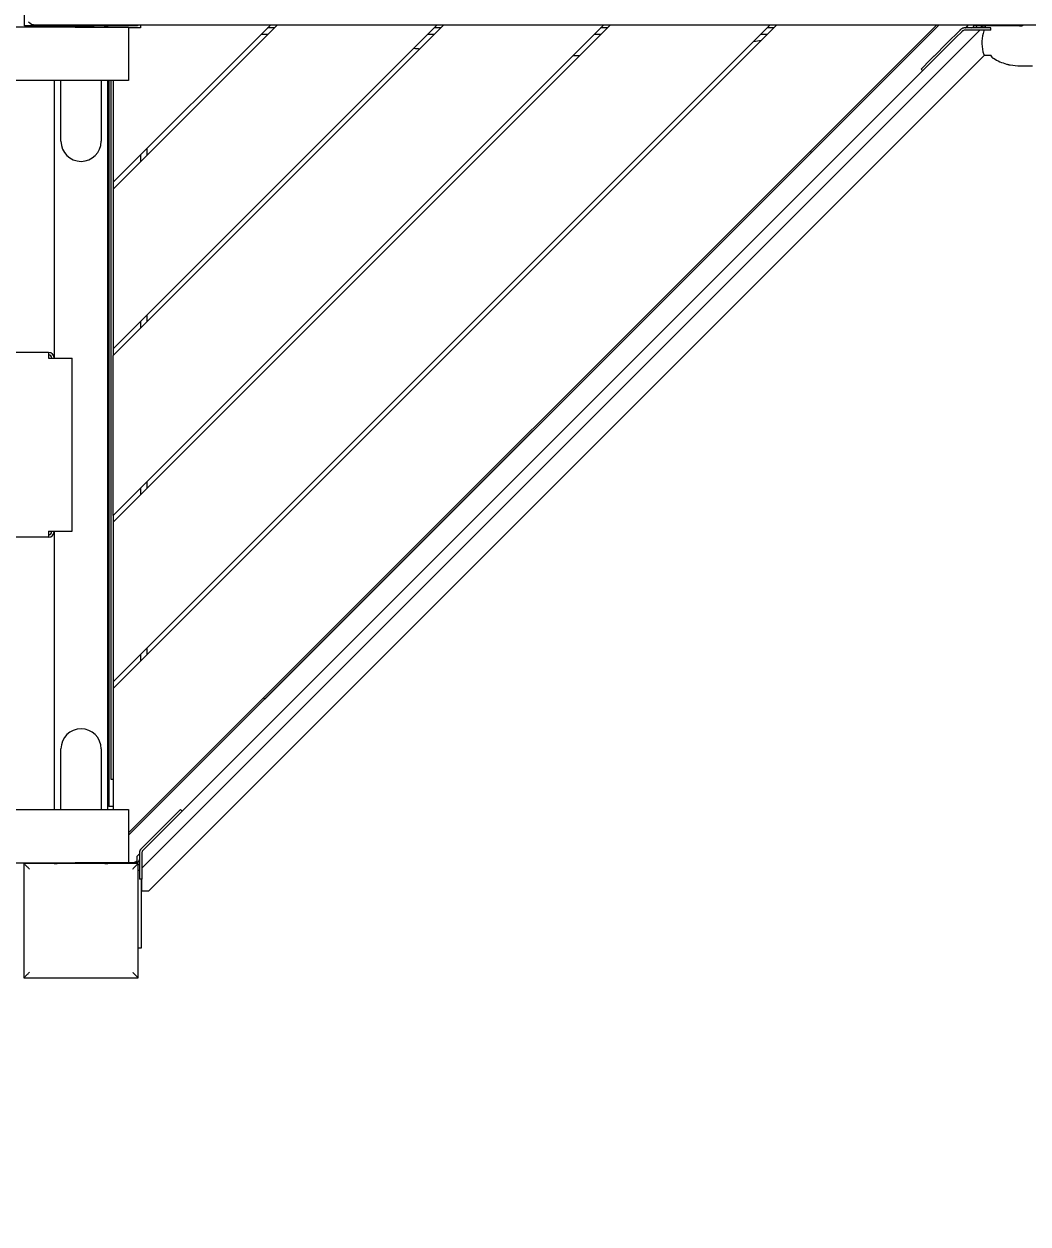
# Model space of a CAD drawing. Extents: x -6675 to 8473, y -8565 to 9458.
# Drawn here: x -48 to 796, y -255 to 754 of the extents above; entities that cross this region are included whole.
import ezdxf

# ---------------------------------------------------------------- set-up
doc = ezdxf.new("R2010")
doc.units = 0
doc.header["$LTSCALE"] = 5
doc.header["$PDMODE"] = 33
doc.header["$PDSIZE"] = 20
doc.layers.get('Defpoints').update_dxf_attribs({"linetype": 'CONTINUOUS'})
doc.layers.add('Lg_dim', color=7, linetype='CONTINUOUS')
doc.layers.add('Lg_prod', color=40, linetype='CONTINUOUS')
doc.styles.add('LG1', font='arial.ttf', dxfattribs={"height": 185})
doc.dimstyles.new('LG_DIM', dxfattribs={"dimtxt": 185, "dimasz": 120, "dimexe": 50, "dimexo": 1, "dimgap": 50, "dimtad": 0, "dimtih": 1, "dimtoh": 1, "dimdec": 0, "dimrnd": 10, "dimdsep": 46, "dimtxsty": 'LG1', "dimcen": 2.5, "dimclrt": 4, "dimadec": 4, "dimazin": 0, "dimtfac": 1, "dimtdec": 1, "dimtmove": 0, "dimatfit": 3, "dimfxl": 1, "dimtolj": 1, "dimtzin": 0, "dimarcsym": 0})

# ---------------------------------------------------------------- blocks, each defined once
blk = doc.blocks.new('*D5')
at = {"layer": 'Defpoints', "color": 0, "transparency": 16777216}
for p in [(3900, 7859.7), (-2500, -5459.7), (7695.8, -5459.7)]:
    blk.add_point(p, dxfattribs=at)
at = {"layer": 'Lg_dim', "color": 0, "lineweight": -2, "transparency": 16777216}
for p, q in [((3901, 7859.7), (7745.8, 7859.7)), ((7695.8, 7739.7), (7695.8, 3779.3)), ((7695.8, -5339.7), (7695.8, 3130.7)), ((-2499, -5459.7), (7745.8, -5459.7))]:
    blk.add_line(p, q, dxfattribs=at)
at = {"layer": 'Lg_dim', "color": 0, "transparency": 16777216}
for points in [[(7675.8, 7739.7), (7715.8, 7739.7), (7695.8, 7859.7)], [(7675.8, -5339.7), (7715.8, -5339.7), (7695.8, -5459.7)]]:
    blk.add_solid(points, dxfattribs=at)
at = {"layer": 'Lg_dim', "color": 4, "transparency": 16777216, "insert": (7695.8, 3455), "char_height": 185, "attachment_point": 5, "style": 'LG1'}
blk.add_mtext('\\A1;13320 mm\\P [43\'-8 13/16"]', dxfattribs=at)
blk = doc.blocks.new('*D6')
at = {"layer": 'Defpoints', "color": 0, "transparency": 16777216}
for p in [(3300, 5864.7), (-6041.1, -3464.7), (-3100, -3464.7)]:
    blk.add_point(p, dxfattribs=at)
at = {"layer": 'Lg_dim', "color": 0, "lineweight": -2, "transparency": 16777216}
for p, q in [((3299, 5864.7), (-6091.1, 5864.7)), ((-6041.1, 5744.7), (-6041.1, 2570)), ((-6041.1, -3344.7), (-6041.1, 1921.4)), ((-3101, -3464.7), (-6091.1, -3464.7))]:
    blk.add_line(p, q, dxfattribs=at)
at = {"layer": 'Lg_dim', "color": 0, "transparency": 16777216}
for points in [[(-6061.1, 5744.7), (-6021.1, 5744.7), (-6041.1, 5864.7)], [(-6061.1, -3344.7), (-6021.1, -3344.7), (-6041.1, -3464.7)]]:
    blk.add_solid(points, dxfattribs=at)
at = {"layer": 'Lg_dim', "color": 4, "transparency": 16777216, "insert": (-6041.1, 2245.7), "char_height": 185, "attachment_point": 5, "style": 'LG1'}
blk.add_mtext('\\A1;9330 mm\\P [30\'-7 9/16"]', dxfattribs=at)
blk = doc.blocks.new('*D7')
at = {"layer": 'Defpoints', "color": 0, "transparency": 16777216}
for p in [(5382, 8873.4), (-4227.5, -147.5), (5382, -565)]:
    blk.add_point(p, dxfattribs=at)
at = {"layer": 'Lg_dim', "color": 0, "lineweight": -2, "transparency": 16777216}
for p, q in [((-4227.5, -146.5), (-4227.5, 8923.4)), ((5382, -564), (5382, 8923.4)), ((-4107.5, 8873.4), (118.7, 8873.4)), ((5262, 8873.4), (1506.8, 8873.4))]:
    blk.add_line(p, q, dxfattribs=at)
at = {"layer": 'Lg_dim', "color": 0, "transparency": 16777216}
for points in [[(-4107.5, 8893.4), (-4107.5, 8853.4), (-4227.5, 8873.4)], [(5262, 8893.4), (5262, 8853.4), (5382, 8873.4)]]:
    blk.add_solid(points, dxfattribs=at)
at = {"layer": 'Lg_dim', "color": 4, "transparency": 16777216, "insert": (812.7, 8873.4), "char_height": 185, "attachment_point": 5, "style": 'LG1'}
blk.add_mtext('\\A1;9610 mm\\P [31\'-6 5/8"]', dxfattribs=at)

msp = doc.modelspace()

# ---------------------------------------------------------------- linework, layer by layer
at = {"layer": 'Lg_prod', "linetype": 'Continuous', "lineweight": 0}
for p, q in [((-47.5, 752.5), (-47.5, 789)), ((-5, 751.5), (-2353.5, 751.5)), ((-11, 752.5), (-47.5, 752.5)), ((-38.5, 753.5), (838.5, 753.5)), ((-22.5, 752), (-22.5, 751.5)), ((-20, 752), (-22.5, 752)), ((-20, 752.5), (-20, 751.5)), ((-11, 752.5), (11, 752.5)), ((-5, 751.5), (40, 751.5)), ((47.5, 752.5), (11, 752.5)), ((20, 751.5), (20, 752.5)), ((22.5, 752), (20, 752)), ((22.5, 751.5), (22.5, 752)), ((26.9, 621), (159.5, 753.5)), ((165.1, 753.5), (26.9, 615.3)), ((26.9, 481), (299.5, 753.5)), ((26.9, 475.3), (305.1, 753.5)), ((439.5, 753.5), (26.9, 340.9)), ((26.9, 200.9), (579.5, 753.5)), ((445.2, 753.5), (26.9, 335.3)), ((585.2, 753.5), (26.9, 195.3)), ((40, 71.8), (721.7, 753.5)), ((40, 74), (719.5, 753.5)), ((40, 751.5), (40, 706.5)), ((49.9, 750.9), (40, 750.9)), ((47.5, 753.5), (47.5, 752.5)), ((49.9, 753.5), (49.9, 750.9)), ((755.9, 748.9), (51.2, 44.1)), ((162.6, 750.9), (156.9, 750.9)), ((162.6, 750.9), (156.9, 750.9)), ((302.6, 750.9), (296.9, 750.9)), ((302.6, 750.9), (296.9, 750.9)), ((442.6, 750.9), (436.9, 750.9)), ((442.6, 750.9), (436.9, 750.9)), ((582.6, 750.9), (576.9, 750.9)), ((582.6, 750.9), (576.9, 750.9)), ((727.8, 737.7), (739.2, 749.1)), ((735.9, 743), (740.6, 747.7)), ((760, 750.9), (743, 750.9)), ((760, 748.9), (743, 748.9)), ((751.5, 753.2), (746.1, 753.2)), ((749.7, 753.2), (750, 753.5)), ((752.5, 752.5), (752.5, 753.5)), ((789, 752.5), (752.5, 752.5)), ((756.8, 752.5), (760.6, 752.5)), ((759.4, 748.9), (759.2, 748.4)), ((765, 750.9), (760, 750.9)), ((765, 748.9), (760, 748.9)), ((760.6, 752.5), (760.1, 750.9)), ((765, 748.9), (765, 750.9)), ((57, 64.1), (735.9, 743)), ((157.1, 745.4), (151.4, 745.4)), ((297.1, 745.4), (291.4, 745.4)), ((437.1, 745.4), (431.4, 745.4)), ((577.1, 745.4), (571.4, 745.4)), ((717.6, 727.5), (727.8, 737.7)), ((759.7, 727.9), (56.7, 24.9)), ((714.4, 724.3), (717.5, 727.4)), ((717.5, 727.4), (717.6, 727.5)), ((759.6, 727.9), (764.7, 727.9)), ((714.4, 724.3), (706.4, 716.3)), ((789.9, 718.9), (800, 718.9)), ((706.4, 716.3), (707.8, 714.9)), ((-5, 706.5), (-2353.5, 706.5)), ((-22.5, 706.5), (-22.5, 473)), ((-16.9, 655.5), (-16.9, 706.5)), ((40, 706.5), (-5, 706.5)), ((16.8, 706.5), (16.8, 655.5)), ((22.5, 93.5), (22.5, 706.5)), ((23.4, 706.5), (23.4, 95.9)), ((24.9, 706.5), (24.9, 118.9)), ((24.9, 706.5), (24.9, 118.9)), ((26.9, 706.5), (26.9, 621)), ((55.4, 649.5), (55.4, 643.8)), ((154.6, 186.4), (614.2, 646.1)), ((613.1, 647.1), (614.2, 646.1)), ((49.9, 644), (49.9, 638.3)), ((49.9, 644), (49.9, 638.3)), ((26.9, 621), (26.9, 615.3)), ((26.9, 621), (26.9, 615.3)), ((26.9, 615.3), (26.9, 481)), ((55.4, 509.5), (55.4, 503.8)), ((49.9, 504), (49.9, 498.3)), ((49.9, 504), (49.9, 498.3)), ((-27.5, 478), (-92.5, 478)), ((-27.5, 478), (-27.5, 473)), ((26.9, 481), (26.9, 475.3)), ((26.9, 481), (26.9, 475.3)), ((26.9, 340.9), (26.9, 475.3)), ((-27.5, 473), (-7.5, 473)), ((-7.5, 327.5), (-7.5, 473)), ((49.9, 363.9), (49.9, 358.3)), ((49.9, 363.9), (49.9, 358.3)), ((55.4, 369.4), (55.4, 363.8)), ((26.9, 340.9), (26.9, 335.3)), ((26.9, 340.9), (26.9, 335.3)), ((26.9, 335.3), (26.9, 200.9)), ((-27.5, 327.5), (-27.5, 322.5)), ((-27.5, 327.5), (-7.5, 327.5)), ((-22.5, 327.5), (-22.5, 93.5)), ((-27.5, 322.5), (-92.5, 322.5)), ((49.9, 223.9), (49.9, 218.3)), ((49.9, 223.9), (49.9, 218.3)), ((55.4, 229.4), (55.4, 223.8)), ((26.9, 200.9), (26.9, 195.3)), ((26.9, 200.9), (26.9, 195.3)), ((26.9, 195.3), (26.9, 93.5)), ((153.5, 187.5), (154.6, 186.4)), ((-16.9, 93.5), (-16.9, 144.5)), ((16.8, 144.5), (16.8, 93.5)), ((24.9, 118.9), (26.9, 118.9)), ((24.9, 118.9), (26.9, 118.9)), ((-2353.5, 93.5), (-5, 93.5)), ((-5, 93.5), (40, 93.5)), ((26.9, 95.9), (23.4, 95.9)), ((40, 93.5), (40, 48.5)), ((83.7, 93.6), (75.7, 85.6)), ((83.7, 93.6), (85.1, 92.2)), ((62.3, 72.2), (72.6, 82.5)), ((72.6, 82.5), (75.7, 85.6)), ((72.6, 82.5), (72.6, 82.5)), ((50.9, 60.8), (62.3, 72.2)), ((52.3, 59.4), (57, 64.1)), ((49.2, 56.2), (46.8, 53.9)), ((46.8, 53.9), (46.8, 48.6)), ((49.2, 57), (49.2, 40)), ((51.2, 57), (51.2, 40)), ((-2353.5, 48.5), (-5, 48.5)), ((48, 48), (-48, 48)), ((-48, 48), (-48, -48)), ((-22.5, 48.5), (-22.5, 48)), ((-22.5, 48), (-20, 48)), ((-20, 48), (-20, 48.5)), ((40, 48.5), (-5, 48.5)), ((20, 48.5), (20, 48)), ((20, 48), (22.5, 48)), ((22.5, 48), (22.5, 48.5)), ((26.2, 48), (26.2, 48.5)), ((46.2, 48.5), (26.2, 48.5)), ((43.1, 48.7), (40, 48.7)), ((46.8, 50.3), (46.7, 50.2)), ((48, -48), (48, 48)), ((48.2, 42.6), (48, 42.8)), ((49.2, 40), (49.2, 35)), ((51.2, 35), (49.2, 35)), ((50.5, 35), (50.5, -3)), ((51, 30.5), (51, 35)), ((51.2, 40), (51.2, 35)), ((50.5, -3), (50.5, -23)), ((50.5, -23), (48, -23)), ((-48, -48), (48, -48))]:
    msp.add_line(p, q, dxfattribs=at)
for centre, radius, start, end in [((-38.5, 761.5), 8, 225, 270), ((-11, 760.5), 8, 270, 298.955), ((11, 760.5), 8, 241.045, 270), ((748.5, 753.9), 3, 270, 353.1735), ((748.5, 753.9), 5, 323.1301, 344.2573), ((789.5, 738), 32, 161, 193.1533), ((789, 760.5), 8, 270, 298.955), ((400, 1872.5), 1145, 278.3124, 278.6487), ((400, 1872.5), 1145, 263.9748, 264.2328), ((400, 1872.5), 1145, 270.6794, 270.9667), ((766.1, 732.5), 8, 193.1533, 215.2789), ((792, 788.9), 70, 261.1583, 268.3), ((0, 655.5), 16.9, 180, 270), ((0, 655.5), 16.9, 270, 0), ((-27.5, 473), 5, 0, 90), ((-27.5, 473), 3, 0, 90), ((-27.5, 327.5), 5, 270, 360), ((-27.5, 327.5), 3, 270, 0), ((0, 144.5), 16.9, 90, 180), ((0, 144.5), 16.9, 0, 90), ((46.2, 51.5), 3, 270, 0), ((43.1, 53.7), 5, 270.006, 315), ((46.2, 51.5), 5, 291.2351, 306.8699), ((48.9, 43.3), 1, 225, 283.4286)]:
    msp.add_arc(centre, radius, start, end, dxfattribs=at)
for points in [[(739.2, 749.1), (739.3, 749.2), (739.4, 749.3), (739.5, 749.4)], [(739.5, 749.4), (739.6, 749.5), (739.7, 749.6), (739.9, 749.7)], [(740.4, 750.1), (740.2, 750), (740, 749.9), (739.9, 749.7)], [(740.9, 748), (740.8, 747.9), (740.7, 747.8), (740.6, 747.7)], [(741.3, 748.3), (741.1, 748.2), (741, 748.1), (740.9, 748)], [(742.8, 750.9), (742.3, 750.8), (741.9, 750.7), (741.4, 750.6)], [(767.2, 725.3), (770.8, 723.1), (774.4, 721.5), (778.2, 720.5)], [(779.3, 720.2), (779.3, 720.2), (779.4, 720.2), (779.4, 720.2)], [(50.6, 60.5), (50.7, 60.6), (50.8, 60.7), (50.9, 60.8)], [(49.4, 58.6), (49.3, 58.2), (49.2, 57.7), (49.2, 57.2)], [(50.3, 60.2), (50.2, 60), (50, 59.8), (49.9, 59.7)], [(50.3, 60.2), (50.4, 60.3), (50.5, 60.4), (50.6, 60.5)], [(52, 59.1), (51.9, 59), (51.8, 58.9), (51.7, 58.8)], [(52.3, 59.4), (52.2, 59.3), (52.1, 59.2), (52, 59.1)]]:
    msp.add_open_spline(points, degree=3, dxfattribs=at)
for points, knots in [([(743, 750.9), (742.5, 750.9), (741.9, 750.8), (740.8, 750.4), (740.3, 750.1), (739.9, 749.7)], [0, 0, 0, 0, 0.4377576, 0.4377576, 0.8755152, 0.8755152, 0.8755152, 0.8755152]), ([(743, 748.9), (742.7, 748.9), (742.4, 748.8), (741.8, 748.6), (741.5, 748.5), (741.3, 748.3)], [0, 0, 0, 0, 0.3999665, 0.3999665, 0.799933, 0.799933, 0.799933, 0.799933]), ([(757.5, 751.8), (757.6, 751.7), (757.6, 751.6), (757.7, 751.3), (757.8, 751.2), (757.7, 751), (757.7, 750.9), (757.7, 750.9)], [0, 0, 0, 0, 0.000488512, 0.000488512, 0.000977023, 0.000977023, 0.00121957, 0.00121957, 0.00121957, 0.00121957]), ([(764.7, 727.9), (765, 727.3), (765.4, 726.8), (765.8, 726.4), (765.8, 726.4), (765.8, 726.4)], [0.000000242, 0.000000242, 0.000000242, 0.000000242, 0.002114103, 0.002114103, 0.002132149, 0.002132149, 0.002132149, 0.002132149]), ([(765.8, 726.4), (765.8, 726.4), (765.8, 726.4), (765.6, 726.6), (765.4, 726.8), (765.1, 727.3), (764.9, 727.6), (764.7, 727.9)], [0.002113316, 0.002113316, 0.002113316, 0.002113316, 0.002114988, 0.002114988, 0.003172238, 0.003172238, 0.004229489, 0.004229489, 0.004229489, 0.004229489]), ([(764.7, 727.9), (765, 727.3), (765.4, 726.8), (766, 726.1), (766.3, 725.9), (766.7, 725.6), (766.9, 725.4), (767.2, 725.3)], [0.000000242, 0.000000242, 0.000000242, 0.000000242, 0.002114103, 0.002114103, 0.003171033, 0.003171033, 0.004227963, 0.004227963, 0.004227963, 0.004227963]), ([(765.8, 726.4), (765.8, 726.4), (765.8, 726.4), (765.6, 726.6), (765.4, 726.8), (765.1, 727.3), (764.9, 727.6), (764.7, 727.9)], [0.002113316, 0.002113316, 0.002113316, 0.002113316, 0.002114988, 0.002114988, 0.003172238, 0.003172238, 0.004229489, 0.004229489, 0.004229489, 0.004229489]), ([(778.2, 720.5), (778.7, 720.4), (779.1, 720.2), (779.6, 720.1), (779.8, 720.1), (780.1, 720), (780.3, 719.9), (780.7, 719.8), (780.9, 719.8), (781.1, 719.7), (781.1, 719.7), (781.2, 719.7), (781.2, 719.7), (781.2, 719.7)], [0.000143327, 0.000143327, 0.000143327, 0.000143327, 0.002148725, 0.002148725, 0.003151424, 0.003151424, 0.004154123, 0.004154123, 0.006159521, 0.006159521, 0.00716222, 0.00716222, 0.008164918, 0.008164918, 0.008164918, 0.008164918]), ([(50.3, 60.2), (49.9, 59.7), (49.6, 59.2), (49.3, 58.1), (49.2, 57.6), (49.2, 57)], [0.1244848, 0.1244848, 0.1244848, 0.1244848, 0.5622424, 0.5622424, 1, 1, 1, 1]), ([(51.7, 58.8), (51.6, 58.5), (51.4, 58.2), (51.2, 57.6), (51.2, 57.3), (51.2, 57)], [0.200067, 0.200067, 0.200067, 0.200067, 0.6000335, 0.6000335, 1, 1, 1, 1]), ([(-43.4, 43.4), (-43.4, 43.4), (-43.4, 43.4), (-43.9, 43.9), (-44.5, 44.5), (-46.1, 46.1), (-46.9, 46.9), (-47.8, 47.8), (-48, 48), (-48, 48)], [-0.054665, -0.054665, -0.054665, -0.054665, 0, 0, 2.886993, 2.886993, 9.76026, 9.76026, 14.748006, 14.748006, 14.748006, 14.748006]), ([(43.4, 43.4), (43.4, 43.4), (43.4, 43.4), (43.9, 43.9), (44.5, 44.5), (46.1, 46.1), (46.9, 46.9), (47.8, 47.8), (48, 48), (48, 48)], [-0.054665, -0.054665, -0.054665, -0.054665, 0, 0, 2.886993, 2.886993, 9.76026, 9.76026, 14.748006, 14.748006, 14.748006, 14.748006]), ([(-48, -48), (-48, -48), (-47.8, -47.8), (-46.9, -46.9), (-46.1, -46.1), (-44.5, -44.5), (-43.9, -43.9), (-43.4, -43.4), (-43.4, -43.4), (-43.4, -43.4)], [20.558259, 20.558259, 20.558259, 20.558259, 24.227592, 24.227592, 29.284044, 29.284044, 31.407917, 31.407917, 31.448132, 31.448132, 31.448132, 31.448132]), ([(43.4, -43.4), (43.4, -43.4), (43.4, -43.4), (43.9, -43.9), (44.5, -44.5), (46.1, -46.1), (46.9, -46.9), (47.8, -47.8), (48, -48), (48, -48)], [-0.054665, -0.054665, -0.054665, -0.054665, 0, 0, 2.886993, 2.886993, 9.76026, 9.76026, 14.748006, 14.748006, 14.748006, 14.748006])]:
    msp.add_open_spline(points, degree=3, knots=knots, dxfattribs=at)
for points, weights in [([(743.8, 750.9), (744.5, 751.5), (745.3, 752.3), (746.1, 753.2)], [0.89236940693, 0.904926324594, 0.940803188951, 1]), ([(756.7, 752.5), (757, 752.3), (757.2, 752), (757.5, 751.8)], [0.994293381776, 0.994202052644, 0.996104258718, 1]), ([(51, 24.9), (51, 26.6), (51, 28.5), (51, 30.5)], [1, 0.977283884193, 0.977283884193, 1]), ([(56.7, 24.9), (56.7, 24.9), (54.6, 24.9), (51, 24.9)], [1, 0.910683602523, 0.910683602523, 1])]:
    msp.add_rational_spline(points, weights, degree=3, dxfattribs=at)

# ---------------------------------------------------------------- dimensions: what is measured, and where the dimension line sits
at = {"layer": 'Lg_dim'}
dim = msp.add_linear_dim(base=(5382.0277, 8873.3548), p1=(-4227.5256, -147.5), p2=(5382.0277, -564.9921), dimstyle='LG_DIM', override={"dimpost": ' mm\\X'}, dxfattribs=at)
dim.commit()
dim.dimension.update_dxf_attribs({"geometry": '*D7', "text_midpoint": (812.7478, 8873.3548), "dimtype": 160})
for base, p1, p2, picture, middle in [((7695.8, -5459.7), (3900, 7859.7), (-2500, -5459.7), '*D5', (7695.8, 3455)), ((-6041.1, -3464.7), (3300, 5864.7), (-3100, -3464.7), '*D6', (-6041.1, 2245.7))]:
    dim = msp.add_linear_dim(base=base, p1=p1, p2=p2, angle=90, dimstyle='LG_DIM', override={"dimpost": ' mm\\X'}, dxfattribs=at)
    dim.commit()
    dim.dimension.update_dxf_attribs({"geometry": picture, "text_midpoint": middle, "dimtype": 160})

doc.saveas('drawing.dxf')
